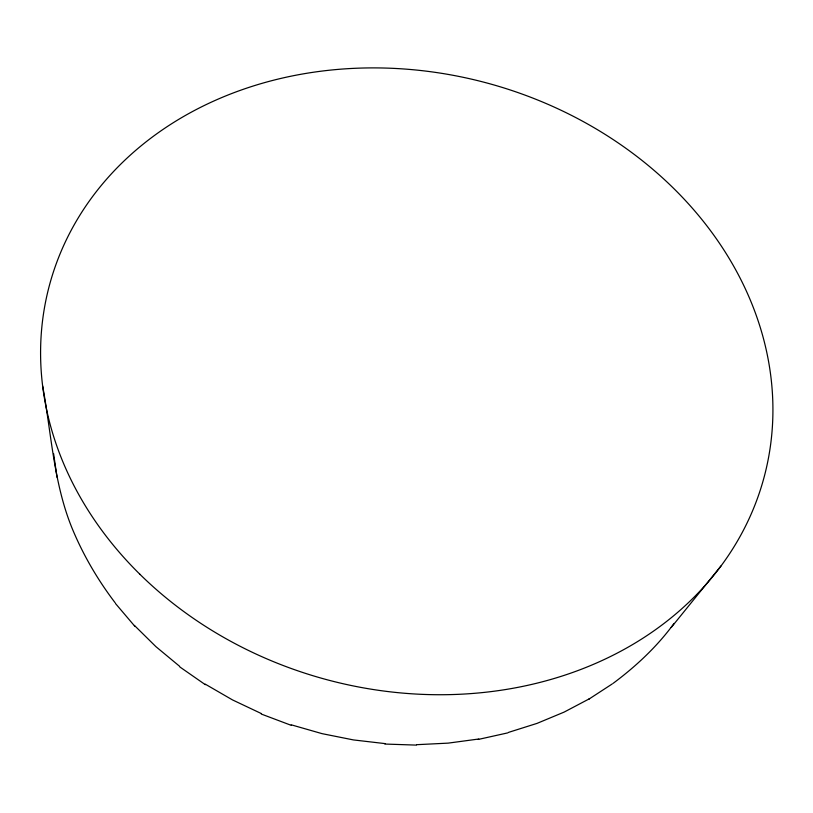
<?xml version="1.0" encoding="UTF-8"?>
<svg xmlns="http://www.w3.org/2000/svg" width="813" height="813" viewBox="0 0 813 813"><rect width="100%" height="100%" fill="white"/><g stroke="black" fill="none" stroke-linecap="round" stroke-linejoin="round"><path stroke-width="1.22" d="M613.104 683.367C636.02 666.294 657.158 646.569 674.038 623.439M671.223 627.473L721.029 565.919M588.744 699.241L612.27 683.926M589.527 698.713L564.11 712.107L537.027 723.387L508.501 732.391M478.247 739.444L507.901 732.848M478.776 739.007L448.126 743.133L416.825 744.678M384.874 744.047L416.439 745.104M385.179 743.621L353.482 739.932L322.07 733.651L291.237 724.82M261.288 714.048L291.166 725.308M261.288 713.54L232.518 699.922L205.211 684.119M179.805 666.924L205.354 684.698M179.612 666.304L155.933 646.67L134.399 625.421M115.517 603.561L134.704 626.132M115.161 602.799C97.885 580.086 83.383 555.37 72.408 529.009C53.617 483.552 51.453 433.807 42.642 385.962M53.587 453.542L57.012 477.272M139.714 574.09A369.986 308.889 15.1 0 0 757.249 498.918A369.986 308.889 15.1 0 0 323.31 70.914A369.986 308.889 15.1 0 0 139.714 574.09"/></g></svg>
